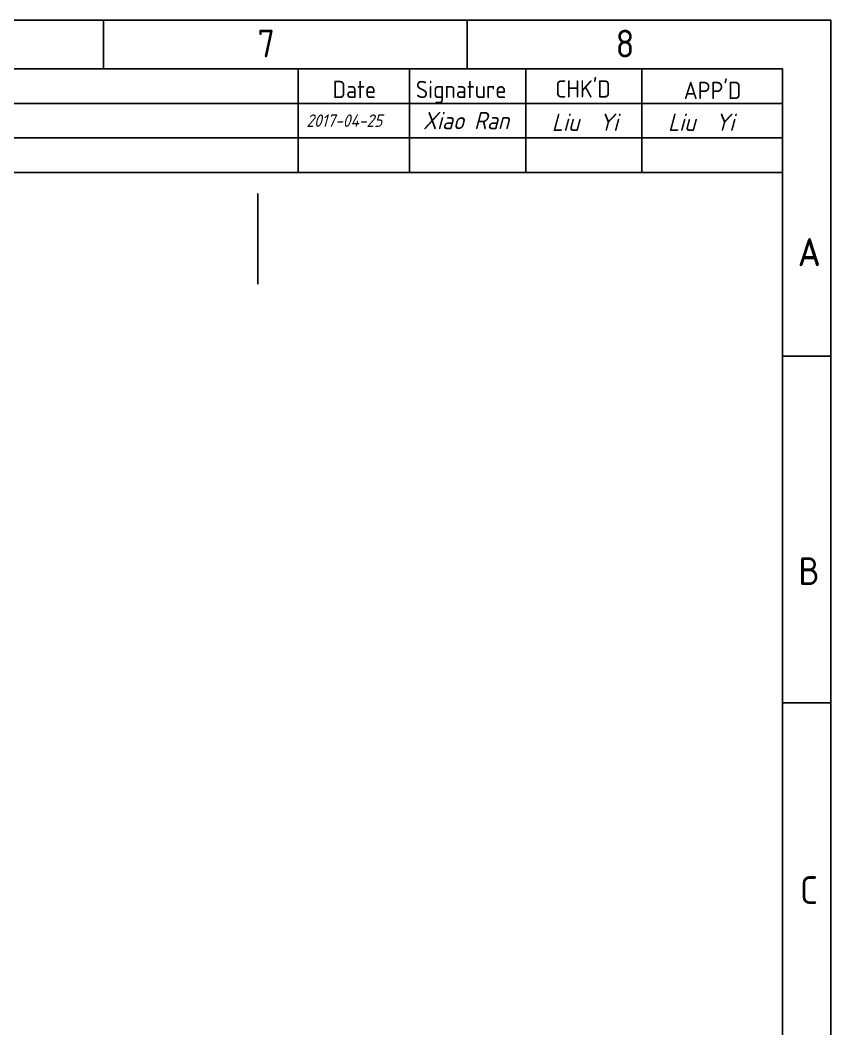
# Model space of a CAD drawing. Header units: inches. Extents: x 32166 to 66782, y 2386 to 7162.
# Drawn here: x 34046 to 34772, y 3326 to 4229 of the extents above; entities that cross this region are included whole.
import ezdxf
from ezdxf.enums import TextEntityAlignment as Align

# ---------------------------------------------------------------- set-up
doc = ezdxf.new("R2010")
doc.units = ezdxf.units.IN
doc.header["$LTSCALE"] = 0.64311
doc.header["$MEASUREMENT"] = 0
doc.layers.get('0').update_dxf_attribs({"linetype": 'CONTINUOUS'})
doc.layers.add('TOPOVERLAY', color=2, linetype='CONTINUOUS')
doc.styles.add('ISO Proportional', font='isocp')

msp = doc.modelspace()

# ---------------------------------------------------------------- linework, layer by layer
for p, q in [((34120.64, 4228.61), (34120.64, 4185.17)), ((34446.37, 4228.61), (34446.37, 4185.17)), ((34728.68, 4185.17), (32209.64, 4185.17)), ((34295.01, 4092.11), (34295.01, 4185.17)), ((34394.79, 4092.11), (34394.79, 4185.17)), ((34498.84, 4092.11), (34498.84, 4185.17)), ((34602.9, 4092.11), (34602.9, 4185.17)), ((34728.68, 4185.17), (34728.68, 2429.29)), ((33519.95, 4154.15), (34728.68, 4154.15)), ((33519.95, 4123.13), (34728.68, 4123.13)), ((33519.95, 4092.11), (34728.68, 4092.11)), ((34772.11, 3927.69), (34728.68, 3927.69)), ((34772.11, 3617.46), (34728.68, 3617.46))]:
    msp.add_line(p, q)
msp.add_lwpolyline([(32166.21, 2385.86), (34772.11, 2385.86), (34772.11, 4228.61), (32166.21, 4228.61)], close=True)
at = {"layer": 'TOPOVERLAY'}
msp.add_line((34258.87, 3992.2), (34258.87, 4073.54), dxfattribs=at)

# ---------------------------------------------------------------- texts
at = {"style": 'ISO Proportional'}
for s, p in [('7', (34266.42, 4207.7)), ('8', (34587.8, 4207.7)), ('A', (34752.59, 4020.75)), ('A', (34753.03, 4021.2)), ('B', (34752.59, 3735.34)), ('C', (34752.59, 3449.94))]:
    msp.add_text(s, height=24.82, dxfattribs=at).set_placement(p, align=Align.MIDDLE)
for s, p in [('Date', (34325.87, 4166.56)), ('Signature', (34400.45, 4166.56))]:
    msp.add_text(s, height=15.511, dxfattribs=at).set_placement(p, align=Align.MIDDLE_LEFT)
for s, p in [("CHK'D", (34525.28, 4159.31)), ("APP'D", (34640.37, 4157.98))]:
    msp.add_text(s, height=15.511, dxfattribs=at).set_placement(p)
at = {"style": 'ISO Proportional', "oblique": 15}
for s, height, p in [('Xiao Ran', 15.511, (34406.74, 4138.68)), ('Liu  Yi', 15.511, (34522.18, 4137.22)), ('Liu  Yi', 15.511, (34626.24, 4137.22)), ('2017-04-25', 11.168, (34302.37, 4138.68))]:
    msp.add_text(s, height=height, dxfattribs=at).set_placement(p, align=Align.MIDDLE_LEFT)

doc.saveas('drawing.dxf')
